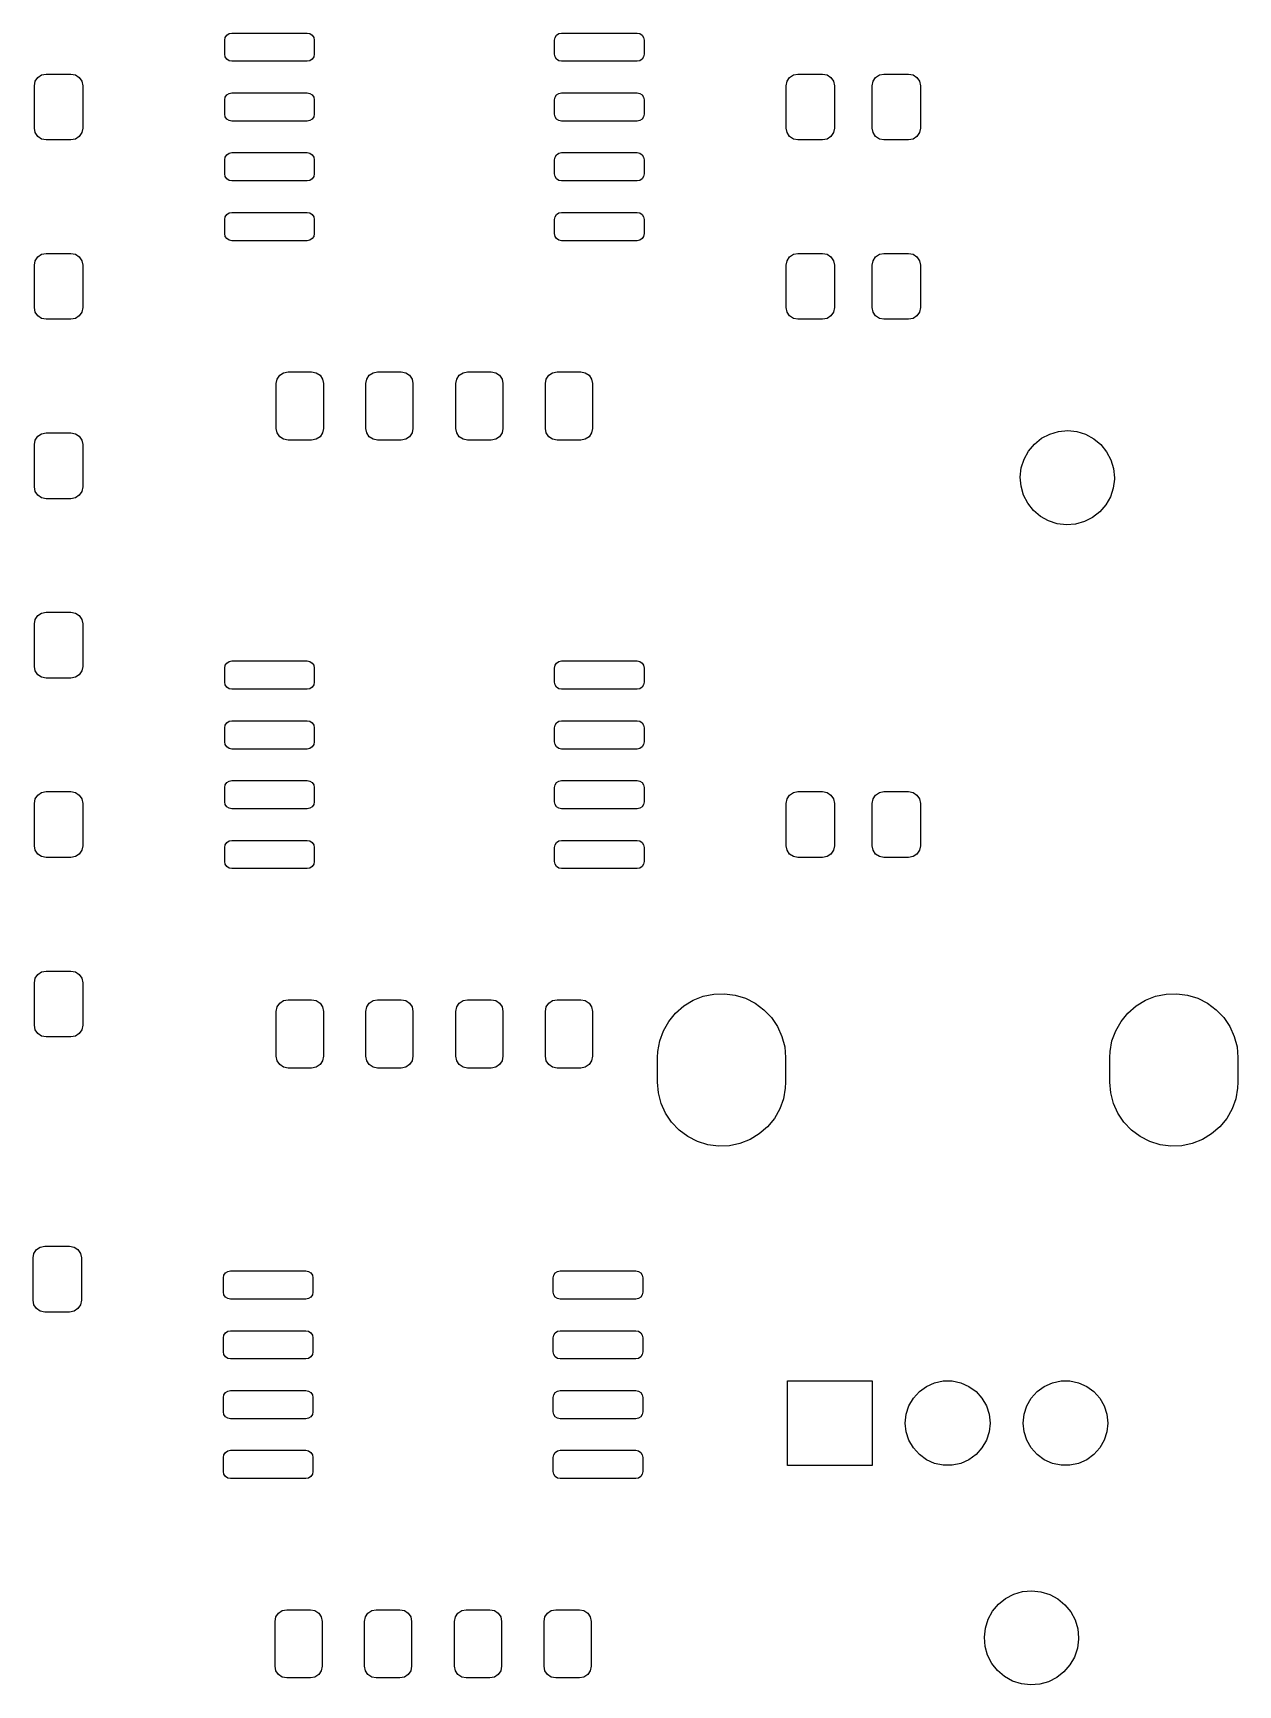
# Model space of a CAD drawing. Extents: x 57 to 241, y -129 to -56.
# Drawn here: x 215.54 to 241.11, y -127.49 to -92.41 of the extents above; entities that cross this region are included whole.
import ezdxf

# ---------------------------------------------------------------- set-up
doc = ezdxf.new("R2010")
doc.units = 0
doc.layers.add('BLACK', color=7, linetype='CONTINUOUS')

msp = doc.modelspace()

# ---------------------------------------------------------------- linework, layer by layer
at = {"layer": 'BLACK', "linetype": 'CONTINUOUS'}
for p, q in [((219.606, -92.56), (219.617, -92.5026)), ((219.606, -92.86), (219.606, -92.56)), ((219.617, -92.5026), (219.65, -92.4539)), ((219.65, -92.4539), (219.699, -92.4214)), ((219.699, -92.4214), (219.756, -92.41)), ((219.756, -92.41), (221.356, -92.41)), ((221.356, -92.41), (221.413, -92.4214)), ((221.413, -92.4214), (221.462, -92.4539)), ((221.462, -92.4539), (221.495, -92.5026)), ((221.495, -92.5026), (221.506, -92.56)), ((221.506, -92.56), (221.506, -92.86)), ((226.606, -92.56), (226.617, -92.5026)), ((226.606, -92.86), (226.606, -92.56)), ((226.617, -92.5026), (226.65, -92.4539)), ((226.65, -92.4539), (226.699, -92.4214)), ((226.699, -92.4214), (226.756, -92.41)), ((226.756, -92.41), (228.356, -92.41)), ((228.356, -92.41), (228.413, -92.4214)), ((228.413, -92.4214), (228.462, -92.4539)), ((228.462, -92.4539), (228.495, -92.5026)), ((228.495, -92.5026), (228.506, -92.56)), ((228.506, -92.56), (228.506, -92.86)), ((219.617, -92.9174), (219.606, -92.86)), ((219.65, -92.9661), (219.617, -92.9174)), ((219.699, -92.9986), (219.65, -92.9661)), ((221.462, -92.9661), (221.413, -92.9986)), ((221.495, -92.9174), (221.462, -92.9661)), ((221.506, -92.86), (221.495, -92.9174)), ((226.617, -92.9174), (226.606, -92.86)), ((226.65, -92.9661), (226.617, -92.9174)), ((226.699, -92.9986), (226.65, -92.9661)), ((228.462, -92.9661), (228.413, -92.9986)), ((228.495, -92.9174), (228.462, -92.9661)), ((228.506, -92.86), (228.495, -92.9174)), ((215.639, -93.3532), (215.72, -93.299)), ((215.72, -93.299), (215.816, -93.28)), ((215.816, -93.28), (216.341, -93.28)), ((216.341, -93.28), (216.437, -93.299)), ((216.437, -93.299), (216.518, -93.3532)), ((219.756, -93.01), (219.699, -92.9986)), ((221.356, -93.01), (219.756, -93.01)), ((221.413, -92.9986), (221.356, -93.01)), ((226.756, -93.01), (226.699, -92.9986)), ((228.356, -93.01), (226.756, -93.01)), ((228.413, -92.9986), (228.356, -93.01)), ((231.594, -93.3532), (231.675, -93.299)), ((231.675, -93.299), (231.771, -93.28)), ((231.771, -93.28), (232.296, -93.28)), ((232.296, -93.28), (232.392, -93.299)), ((232.392, -93.299), (232.473, -93.3532)), ((233.419, -93.3532), (233.5, -93.299)), ((233.5, -93.299), (233.596, -93.28)), ((233.596, -93.28), (234.121, -93.28)), ((234.121, -93.28), (234.217, -93.299)), ((234.217, -93.299), (234.298, -93.3532)), ((215.566, -93.53), (215.585, -93.4343)), ((215.566, -94.43), (215.566, -93.53)), ((215.585, -93.4343), (215.639, -93.3532)), ((216.518, -93.3532), (216.572, -93.4343)), ((216.572, -93.4343), (216.591, -93.53)), ((216.591, -93.53), (216.591, -94.43)), ((231.521, -93.53), (231.54, -93.4343)), ((231.521, -94.43), (231.521, -93.53)), ((231.54, -93.4343), (231.594, -93.3532)), ((232.473, -93.3532), (232.527, -93.4343)), ((232.527, -93.4343), (232.546, -93.53)), ((232.546, -93.53), (232.546, -94.43)), ((233.346, -93.53), (233.365, -93.4343)), ((233.346, -94.43), (233.346, -93.53)), ((233.365, -93.4343), (233.419, -93.3532)), ((234.298, -93.3532), (234.352, -93.4343)), ((234.352, -93.4343), (234.371, -93.53)), ((234.371, -93.53), (234.371, -94.43)), ((219.606, -93.83), (219.617, -93.7726)), ((219.606, -94.13), (219.606, -93.83)), ((219.617, -93.7726), (219.65, -93.7239)), ((219.65, -93.7239), (219.699, -93.6914)), ((219.699, -93.6914), (219.756, -93.68)), ((219.756, -93.68), (221.356, -93.68)), ((221.356, -93.68), (221.413, -93.6914)), ((221.413, -93.6914), (221.462, -93.7239)), ((221.462, -93.7239), (221.495, -93.7726)), ((221.495, -93.7726), (221.506, -93.83)), ((221.506, -93.83), (221.506, -94.13)), ((226.606, -93.83), (226.617, -93.7726)), ((226.606, -94.13), (226.606, -93.83)), ((226.617, -93.7726), (226.65, -93.7239)), ((226.65, -93.7239), (226.699, -93.6914)), ((226.699, -93.6914), (226.756, -93.68)), ((226.756, -93.68), (228.356, -93.68)), ((228.356, -93.68), (228.413, -93.6914)), ((228.413, -93.6914), (228.462, -93.7239)), ((228.462, -93.7239), (228.495, -93.7726)), ((228.495, -93.7726), (228.506, -93.83)), ((228.506, -93.83), (228.506, -94.13)), ((219.617, -94.1874), (219.606, -94.13)), ((219.65, -94.2361), (219.617, -94.1874)), ((219.699, -94.2686), (219.65, -94.2361)), ((219.756, -94.28), (219.699, -94.2686)), ((221.356, -94.28), (219.756, -94.28)), ((221.413, -94.2686), (221.356, -94.28)), ((221.462, -94.2361), (221.413, -94.2686)), ((221.495, -94.1874), (221.462, -94.2361)), ((221.506, -94.13), (221.495, -94.1874)), ((226.617, -94.1874), (226.606, -94.13)), ((226.65, -94.2361), (226.617, -94.1874)), ((226.699, -94.2686), (226.65, -94.2361)), ((226.756, -94.28), (226.699, -94.2686)), ((228.356, -94.28), (226.756, -94.28)), ((228.413, -94.2686), (228.356, -94.28)), ((228.462, -94.2361), (228.413, -94.2686)), ((228.495, -94.1874), (228.462, -94.2361)), ((228.506, -94.13), (228.495, -94.1874)), ((215.585, -94.5257), (215.566, -94.43)), ((215.639, -94.6068), (215.585, -94.5257)), ((215.72, -94.661), (215.639, -94.6068)), ((215.816, -94.68), (215.72, -94.661)), ((216.341, -94.68), (215.816, -94.68)), ((216.437, -94.661), (216.341, -94.68)), ((216.518, -94.6068), (216.437, -94.661)), ((216.572, -94.5257), (216.518, -94.6068)), ((216.591, -94.43), (216.572, -94.5257)), ((231.54, -94.5257), (231.521, -94.43)), ((231.594, -94.6068), (231.54, -94.5257)), ((231.675, -94.661), (231.594, -94.6068)), ((231.771, -94.68), (231.675, -94.661)), ((232.296, -94.68), (231.771, -94.68)), ((232.392, -94.661), (232.296, -94.68)), ((232.473, -94.6068), (232.392, -94.661)), ((232.527, -94.5257), (232.473, -94.6068)), ((232.546, -94.43), (232.527, -94.5257)), ((233.365, -94.5257), (233.346, -94.43)), ((233.419, -94.6068), (233.365, -94.5257)), ((233.5, -94.661), (233.419, -94.6068)), ((233.596, -94.68), (233.5, -94.661)), ((234.121, -94.68), (233.596, -94.68)), ((234.217, -94.661), (234.121, -94.68)), ((234.298, -94.6068), (234.217, -94.661)), ((234.352, -94.5257), (234.298, -94.6068)), ((234.371, -94.43), (234.352, -94.5257)), ((219.606, -95.1), (219.617, -95.0426)), ((219.617, -95.0426), (219.65, -94.9939)), ((219.65, -94.9939), (219.699, -94.9614)), ((219.699, -94.9614), (219.756, -94.95)), ((219.756, -94.95), (221.356, -94.95)), ((221.356, -94.95), (221.413, -94.9614)), ((221.413, -94.9614), (221.462, -94.9939)), ((221.462, -94.9939), (221.495, -95.0426)), ((221.495, -95.0426), (221.506, -95.1)), ((226.606, -95.1), (226.617, -95.0426)), ((226.617, -95.0426), (226.65, -94.9939)), ((226.65, -94.9939), (226.699, -94.9614)), ((226.699, -94.9614), (226.756, -94.95)), ((226.756, -94.95), (228.356, -94.95)), ((228.356, -94.95), (228.413, -94.9614)), ((228.413, -94.9614), (228.462, -94.9939)), ((228.462, -94.9939), (228.495, -95.0426)), ((228.495, -95.0426), (228.506, -95.1)), ((219.606, -95.4), (219.606, -95.1)), ((219.617, -95.4574), (219.606, -95.4)), ((221.506, -95.4), (221.495, -95.4574)), ((221.506, -95.1), (221.506, -95.4)), ((226.606, -95.4), (226.606, -95.1)), ((226.617, -95.4574), (226.606, -95.4)), ((228.506, -95.4), (228.495, -95.4574)), ((228.506, -95.1), (228.506, -95.4)), ((219.65, -95.5061), (219.617, -95.4574)), ((219.699, -95.5386), (219.65, -95.5061)), ((219.756, -95.55), (219.699, -95.5386)), ((221.356, -95.55), (219.756, -95.55)), ((221.413, -95.5386), (221.356, -95.55)), ((221.462, -95.5061), (221.413, -95.5386)), ((221.495, -95.4574), (221.462, -95.5061)), ((226.65, -95.5061), (226.617, -95.4574)), ((226.699, -95.5386), (226.65, -95.5061)), ((226.756, -95.55), (226.699, -95.5386)), ((228.356, -95.55), (226.756, -95.55)), ((228.413, -95.5386), (228.356, -95.55)), ((228.462, -95.5061), (228.413, -95.5386)), ((228.495, -95.4574), (228.462, -95.5061)), ((219.606, -96.37), (219.617, -96.3126)), ((219.606, -96.67), (219.606, -96.37)), ((219.617, -96.3126), (219.65, -96.2639)), ((219.65, -96.2639), (219.699, -96.2314)), ((219.699, -96.2314), (219.756, -96.22)), ((219.756, -96.22), (221.356, -96.22)), ((221.356, -96.22), (221.413, -96.2314)), ((221.413, -96.2314), (221.462, -96.2639)), ((221.462, -96.2639), (221.495, -96.3126)), ((221.495, -96.3126), (221.506, -96.37)), ((221.506, -96.37), (221.506, -96.67)), ((226.606, -96.37), (226.617, -96.3126)), ((226.606, -96.67), (226.606, -96.37)), ((226.617, -96.3126), (226.65, -96.2639)), ((226.65, -96.2639), (226.699, -96.2314)), ((226.699, -96.2314), (226.756, -96.22)), ((226.756, -96.22), (228.356, -96.22)), ((228.356, -96.22), (228.413, -96.2314)), ((228.413, -96.2314), (228.462, -96.2639)), ((228.462, -96.2639), (228.495, -96.3126)), ((228.495, -96.3126), (228.506, -96.37)), ((228.506, -96.37), (228.506, -96.67)), ((219.617, -96.7274), (219.606, -96.67)), ((219.65, -96.7761), (219.617, -96.7274)), ((219.699, -96.8086), (219.65, -96.7761)), ((219.756, -96.82), (219.699, -96.8086)), ((221.356, -96.82), (219.756, -96.82)), ((221.413, -96.8086), (221.356, -96.82)), ((221.462, -96.7761), (221.413, -96.8086)), ((221.495, -96.7274), (221.462, -96.7761)), ((221.506, -96.67), (221.495, -96.7274)), ((226.617, -96.7274), (226.606, -96.67)), ((226.65, -96.7761), (226.617, -96.7274)), ((226.699, -96.8086), (226.65, -96.7761)), ((226.756, -96.82), (226.699, -96.8086)), ((228.356, -96.82), (226.756, -96.82)), ((228.413, -96.8086), (228.356, -96.82)), ((228.462, -96.7761), (228.413, -96.8086)), ((228.495, -96.7274), (228.462, -96.7761)), ((228.506, -96.67), (228.495, -96.7274)), ((215.585, -97.2443), (215.639, -97.1632)), ((215.639, -97.1632), (215.72, -97.109)), ((215.72, -97.109), (215.816, -97.09)), ((215.816, -97.09), (216.341, -97.09)), ((216.341, -97.09), (216.437, -97.109)), ((216.437, -97.109), (216.518, -97.1632)), ((216.518, -97.1632), (216.572, -97.2443)), ((231.54, -97.2443), (231.594, -97.1632)), ((231.594, -97.1632), (231.675, -97.109)), ((231.675, -97.109), (231.771, -97.09)), ((231.771, -97.09), (232.296, -97.09)), ((232.296, -97.09), (232.392, -97.109)), ((232.392, -97.109), (232.473, -97.1632)), ((232.473, -97.1632), (232.527, -97.2443)), ((233.365, -97.2443), (233.419, -97.1632)), ((233.419, -97.1632), (233.5, -97.109)), ((233.5, -97.109), (233.596, -97.09)), ((233.596, -97.09), (234.121, -97.09)), ((234.121, -97.09), (234.217, -97.109)), ((234.217, -97.109), (234.298, -97.1632)), ((234.298, -97.1632), (234.352, -97.2443)), ((215.566, -97.34), (215.585, -97.2443)), ((215.566, -98.24), (215.566, -97.34)), ((216.572, -97.2443), (216.591, -97.34)), ((216.591, -97.34), (216.591, -98.24)), ((231.521, -97.34), (231.54, -97.2443)), ((231.521, -98.24), (231.521, -97.34)), ((232.527, -97.2443), (232.546, -97.34)), ((232.546, -97.34), (232.546, -98.24)), ((233.346, -97.34), (233.365, -97.2443)), ((233.346, -98.24), (233.346, -97.34)), ((234.352, -97.2443), (234.371, -97.34)), ((234.371, -97.34), (234.371, -98.24)), ((215.585, -98.3357), (215.566, -98.24)), ((215.639, -98.4168), (215.585, -98.3357)), ((215.72, -98.471), (215.639, -98.4168)), ((215.816, -98.49), (215.72, -98.471)), ((216.341, -98.49), (215.816, -98.49)), ((216.437, -98.471), (216.341, -98.49)), ((216.518, -98.4168), (216.437, -98.471)), ((216.572, -98.3357), (216.518, -98.4168)), ((216.591, -98.24), (216.572, -98.3357)), ((231.54, -98.3357), (231.521, -98.24)), ((231.594, -98.4168), (231.54, -98.3357)), ((231.675, -98.471), (231.594, -98.4168)), ((231.771, -98.49), (231.675, -98.471)), ((232.296, -98.49), (231.771, -98.49)), ((232.392, -98.471), (232.296, -98.49)), ((232.473, -98.4168), (232.392, -98.471)), ((232.527, -98.3357), (232.473, -98.4168)), ((232.546, -98.24), (232.527, -98.3357)), ((233.365, -98.3357), (233.346, -98.24)), ((233.419, -98.4168), (233.365, -98.3357)), ((233.5, -98.471), (233.419, -98.4168)), ((233.596, -98.49), (233.5, -98.471)), ((234.121, -98.49), (233.596, -98.49)), ((234.217, -98.471), (234.121, -98.49)), ((234.298, -98.4168), (234.217, -98.471)), ((234.352, -98.3357), (234.298, -98.4168)), ((234.371, -98.24), (234.352, -98.3357)), ((220.774, -99.6782), (220.855, -99.624)), ((220.855, -99.624), (220.951, -99.605)), ((220.951, -99.605), (221.451, -99.605)), ((221.451, -99.605), (221.547, -99.624)), ((221.547, -99.624), (221.628, -99.6782)), ((222.674, -99.6782), (222.755, -99.624)), ((222.755, -99.624), (222.851, -99.605)), ((222.851, -99.605), (223.351, -99.605)), ((223.351, -99.605), (223.447, -99.624)), ((223.447, -99.624), (223.528, -99.6782)), ((224.584, -99.6782), (224.665, -99.624)), ((224.665, -99.624), (224.761, -99.605)), ((224.761, -99.605), (225.261, -99.605)), ((225.261, -99.605), (225.357, -99.624)), ((225.357, -99.624), (225.438, -99.6782)), ((226.484, -99.6782), (226.565, -99.624)), ((226.565, -99.624), (226.661, -99.605)), ((226.661, -99.605), (227.161, -99.605)), ((227.161, -99.605), (227.257, -99.624)), ((227.257, -99.624), (227.338, -99.6782)), ((220.701, -99.855), (220.72, -99.7593)), ((220.701, -100.805), (220.701, -99.855)), ((220.72, -99.7593), (220.774, -99.6782)), ((221.628, -99.6782), (221.682, -99.7593)), ((221.682, -99.7593), (221.701, -99.855)), ((221.701, -99.855), (221.701, -100.805)), ((222.601, -99.855), (222.62, -99.7593)), ((222.601, -100.805), (222.601, -99.855)), ((222.62, -99.7593), (222.674, -99.6782)), ((223.528, -99.6782), (223.582, -99.7593)), ((223.582, -99.7593), (223.601, -99.855)), ((223.601, -99.855), (223.601, -100.805)), ((224.511, -99.855), (224.53, -99.7593)), ((224.511, -100.805), (224.511, -99.855)), ((224.53, -99.7593), (224.584, -99.6782)), ((225.438, -99.6782), (225.492, -99.7593)), ((225.492, -99.7593), (225.511, -99.855)), ((225.511, -99.855), (225.511, -100.805)), ((226.411, -99.855), (226.43, -99.7593)), ((226.411, -100.805), (226.411, -99.855)), ((226.43, -99.7593), (226.484, -99.6782)), ((227.338, -99.6782), (227.392, -99.7593)), ((227.392, -99.7593), (227.411, -99.855)), ((227.411, -99.855), (227.411, -100.805)), ((215.585, -101.054), (215.639, -100.973)), ((215.639, -100.973), (215.72, -100.919)), ((215.72, -100.919), (215.816, -100.9)), ((215.816, -100.9), (216.341, -100.9)), ((216.341, -100.9), (216.437, -100.919)), ((216.437, -100.919), (216.518, -100.973)), ((216.518, -100.973), (216.572, -101.054)), ((220.72, -100.901), (220.701, -100.805)), ((220.774, -100.982), (220.72, -100.901)), ((220.855, -101.036), (220.774, -100.982)), ((220.951, -101.055), (220.855, -101.036)), ((221.547, -101.036), (221.451, -101.055)), ((221.628, -100.982), (221.547, -101.036)), ((221.682, -100.901), (221.628, -100.982)), ((221.701, -100.805), (221.682, -100.901)), ((222.62, -100.901), (222.601, -100.805)), ((222.674, -100.982), (222.62, -100.901)), ((222.755, -101.036), (222.674, -100.982)), ((222.851, -101.055), (222.755, -101.036)), ((223.447, -101.036), (223.351, -101.055)), ((223.528, -100.982), (223.447, -101.036)), ((223.582, -100.901), (223.528, -100.982)), ((223.601, -100.805), (223.582, -100.901)), ((224.53, -100.901), (224.511, -100.805)), ((224.584, -100.982), (224.53, -100.901)), ((224.665, -101.036), (224.584, -100.982)), ((224.761, -101.055), (224.665, -101.036)), ((225.357, -101.036), (225.261, -101.055)), ((225.438, -100.982), (225.357, -101.036)), ((225.492, -100.901), (225.438, -100.982)), ((225.511, -100.805), (225.492, -100.901)), ((226.43, -100.901), (226.411, -100.805)), ((226.484, -100.982), (226.43, -100.901)), ((226.565, -101.036), (226.484, -100.982)), ((226.661, -101.055), (226.565, -101.036)), ((227.257, -101.036), (227.161, -101.055)), ((227.338, -100.982), (227.257, -101.036)), ((227.392, -100.901), (227.338, -100.982)), ((227.411, -100.805), (227.392, -100.901)), ((236.79, -101.14), (236.942, -101.017)), ((236.942, -101.017), (237.115, -100.927)), ((237.115, -100.927), (237.303, -100.872)), ((237.303, -100.872), (237.497, -100.854)), ((237.497, -100.854), (237.691, -100.874)), ((237.691, -100.874), (237.878, -100.932)), ((237.878, -100.932), (238.049, -101.025)), ((238.049, -101.025), (238.2, -101.149)), ((215.566, -101.15), (215.585, -101.054)), ((215.566, -102.05), (215.566, -101.15)), ((216.572, -101.054), (216.591, -101.15)), ((216.591, -101.15), (216.591, -102.05)), ((221.451, -101.055), (220.951, -101.055)), ((223.351, -101.055), (222.851, -101.055)), ((225.261, -101.055), (224.761, -101.055)), ((227.161, -101.055), (226.661, -101.055)), ((236.571, -101.46), (236.665, -101.289)), ((236.665, -101.289), (236.79, -101.14)), ((238.2, -101.149), (238.323, -101.301)), ((238.323, -101.301), (238.415, -101.473)), ((236.49, -101.84), (236.512, -101.646)), ((236.512, -101.646), (236.571, -101.46)), ((238.415, -101.473), (238.471, -101.66)), ((238.471, -101.66), (238.49, -101.854)), ((215.585, -102.146), (215.566, -102.05)), ((216.591, -102.05), (216.572, -102.146)), ((236.506, -102.035), (236.49, -101.84)), ((236.56, -102.222), (236.506, -102.035)), ((238.465, -102.076), (238.404, -102.261)), ((238.49, -101.882), (238.465, -102.076)), ((238.49, -101.854), (238.49, -101.882)), ((215.639, -102.227), (215.585, -102.146)), ((215.72, -102.281), (215.639, -102.227)), ((215.816, -102.3), (215.72, -102.281)), ((216.341, -102.3), (215.816, -102.3)), ((216.437, -102.281), (216.341, -102.3)), ((216.518, -102.227), (216.437, -102.281)), ((216.572, -102.146), (216.518, -102.227)), ((236.649, -102.396), (236.56, -102.222)), ((236.771, -102.549), (236.649, -102.396)), ((238.307, -102.43), (238.18, -102.578)), ((238.404, -102.261), (238.307, -102.43)), ((236.919, -102.675), (236.771, -102.549)), ((237.09, -102.77), (236.919, -102.675)), ((237.275, -102.831), (237.09, -102.77)), ((237.852, -102.786), (237.664, -102.839)), ((238.026, -102.698), (237.852, -102.786)), ((238.18, -102.578), (238.026, -102.698)), ((237.469, -102.854), (237.275, -102.831)), ((237.664, -102.839), (237.469, -102.854)), ((215.566, -104.96), (215.585, -104.864)), ((215.585, -104.864), (215.639, -104.783)), ((215.639, -104.783), (215.72, -104.729)), ((215.72, -104.729), (215.816, -104.71)), ((215.816, -104.71), (216.341, -104.71)), ((216.341, -104.71), (216.437, -104.729)), ((216.437, -104.729), (216.518, -104.783)), ((216.518, -104.783), (216.572, -104.864)), ((216.572, -104.864), (216.591, -104.96)), ((215.566, -105.86), (215.566, -104.96)), ((216.591, -104.96), (216.591, -105.86)), ((215.585, -105.956), (215.566, -105.86)), ((216.591, -105.86), (216.572, -105.956)), ((219.606, -105.895), (219.617, -105.838)), ((219.606, -106.195), (219.606, -105.895)), ((219.617, -105.838), (219.65, -105.789)), ((219.65, -105.789), (219.699, -105.756)), ((219.699, -105.756), (219.756, -105.745)), ((219.756, -105.745), (221.356, -105.745)), ((221.356, -105.745), (221.413, -105.756)), ((221.413, -105.756), (221.462, -105.789)), ((221.462, -105.789), (221.495, -105.838)), ((221.495, -105.838), (221.506, -105.895)), ((221.506, -105.895), (221.506, -106.195)), ((226.606, -105.895), (226.617, -105.838)), ((226.606, -106.195), (226.606, -105.895)), ((226.617, -105.838), (226.65, -105.789)), ((226.65, -105.789), (226.699, -105.756)), ((226.699, -105.756), (226.756, -105.745)), ((226.756, -105.745), (228.356, -105.745)), ((228.356, -105.745), (228.413, -105.756)), ((228.413, -105.756), (228.462, -105.789)), ((228.462, -105.789), (228.495, -105.838)), ((228.495, -105.838), (228.506, -105.895)), ((228.506, -105.895), (228.506, -106.195)), ((215.639, -106.037), (215.585, -105.956)), ((215.72, -106.091), (215.639, -106.037)), ((215.816, -106.11), (215.72, -106.091)), ((216.341, -106.11), (215.816, -106.11)), ((216.437, -106.091), (216.341, -106.11)), ((216.518, -106.037), (216.437, -106.091)), ((216.572, -105.956), (216.518, -106.037)), ((219.617, -106.252), (219.606, -106.195)), ((219.65, -106.301), (219.617, -106.252)), ((221.495, -106.252), (221.462, -106.301)), ((221.506, -106.195), (221.495, -106.252)), ((226.617, -106.252), (226.606, -106.195)), ((226.65, -106.301), (226.617, -106.252)), ((228.495, -106.252), (228.462, -106.301)), ((228.506, -106.195), (228.495, -106.252)), ((219.699, -106.334), (219.65, -106.301)), ((219.756, -106.345), (219.699, -106.334)), ((221.356, -106.345), (219.756, -106.345)), ((221.413, -106.334), (221.356, -106.345)), ((221.462, -106.301), (221.413, -106.334)), ((226.699, -106.334), (226.65, -106.301)), ((226.756, -106.345), (226.699, -106.334)), ((228.356, -106.345), (226.756, -106.345)), ((228.413, -106.334), (228.356, -106.345)), ((228.462, -106.301), (228.413, -106.334)), ((219.606, -107.165), (219.617, -107.108)), ((219.606, -107.465), (219.606, -107.165)), ((219.617, -107.108), (219.65, -107.059)), ((219.65, -107.059), (219.699, -107.026)), ((219.699, -107.026), (219.756, -107.015)), ((219.756, -107.015), (221.356, -107.015)), ((221.356, -107.015), (221.413, -107.026)), ((221.413, -107.026), (221.462, -107.059)), ((221.462, -107.059), (221.495, -107.108)), ((221.495, -107.108), (221.506, -107.165)), ((221.506, -107.165), (221.506, -107.465)), ((226.606, -107.165), (226.617, -107.108)), ((226.606, -107.465), (226.606, -107.165)), ((226.617, -107.108), (226.65, -107.059)), ((226.65, -107.059), (226.699, -107.026)), ((226.699, -107.026), (226.756, -107.015)), ((226.756, -107.015), (228.356, -107.015)), ((228.356, -107.015), (228.413, -107.026)), ((228.413, -107.026), (228.462, -107.059)), ((228.462, -107.059), (228.495, -107.108)), ((228.495, -107.108), (228.506, -107.165)), ((228.506, -107.165), (228.506, -107.465)), ((219.617, -107.522), (219.606, -107.465)), ((219.65, -107.571), (219.617, -107.522)), ((219.699, -107.604), (219.65, -107.571)), ((219.756, -107.615), (219.699, -107.604)), ((221.356, -107.615), (219.756, -107.615)), ((221.413, -107.604), (221.356, -107.615)), ((221.462, -107.571), (221.413, -107.604)), ((221.495, -107.522), (221.462, -107.571)), ((221.506, -107.465), (221.495, -107.522)), ((226.617, -107.522), (226.606, -107.465)), ((226.65, -107.571), (226.617, -107.522)), ((226.699, -107.604), (226.65, -107.571)), ((226.756, -107.615), (226.699, -107.604)), ((228.356, -107.615), (226.756, -107.615)), ((228.413, -107.604), (228.356, -107.615)), ((228.462, -107.571), (228.413, -107.604)), ((228.495, -107.522), (228.462, -107.571)), ((228.506, -107.465), (228.495, -107.522)), ((219.606, -108.435), (219.617, -108.378)), ((219.617, -108.378), (219.65, -108.329)), ((219.65, -108.329), (219.699, -108.296)), ((219.699, -108.296), (219.756, -108.285)), ((219.756, -108.285), (221.356, -108.285)), ((221.356, -108.285), (221.413, -108.296)), ((221.413, -108.296), (221.462, -108.329)), ((221.462, -108.329), (221.495, -108.378)), ((221.495, -108.378), (221.506, -108.435)), ((226.606, -108.435), (226.617, -108.378)), ((226.617, -108.378), (226.65, -108.329)), ((226.65, -108.329), (226.699, -108.296)), ((226.699, -108.296), (226.756, -108.285)), ((226.756, -108.285), (228.356, -108.285)), ((228.356, -108.285), (228.413, -108.296)), ((228.413, -108.296), (228.462, -108.329)), ((228.462, -108.329), (228.495, -108.378)), ((228.495, -108.378), (228.506, -108.435)), ((215.566, -108.77), (215.585, -108.674)), ((215.585, -108.674), (215.639, -108.593)), ((215.639, -108.593), (215.72, -108.539)), ((215.72, -108.539), (215.816, -108.52)), ((215.816, -108.52), (216.341, -108.52)), ((216.341, -108.52), (216.437, -108.539)), ((216.437, -108.539), (216.518, -108.593)), ((216.518, -108.593), (216.572, -108.674)), ((216.572, -108.674), (216.591, -108.77)), ((219.606, -108.735), (219.606, -108.435)), ((219.617, -108.792), (219.606, -108.735)), ((221.506, -108.735), (221.495, -108.792)), ((221.506, -108.435), (221.506, -108.735)), ((226.606, -108.735), (226.606, -108.435)), ((226.617, -108.792), (226.606, -108.735)), ((228.506, -108.735), (228.495, -108.792)), ((228.506, -108.435), (228.506, -108.735)), ((231.521, -108.77), (231.54, -108.674)), ((231.54, -108.674), (231.594, -108.593)), ((231.594, -108.593), (231.675, -108.539)), ((231.675, -108.539), (231.771, -108.52)), ((231.771, -108.52), (232.296, -108.52)), ((232.296, -108.52), (232.392, -108.539)), ((232.392, -108.539), (232.473, -108.593)), ((232.473, -108.593), (232.527, -108.674)), ((232.527, -108.674), (232.546, -108.77)), ((233.346, -108.77), (233.365, -108.674)), ((233.365, -108.674), (233.419, -108.593)), ((233.419, -108.593), (233.5, -108.539)), ((233.5, -108.539), (233.596, -108.52)), ((233.596, -108.52), (234.121, -108.52)), ((234.121, -108.52), (234.217, -108.539)), ((234.217, -108.539), (234.298, -108.593)), ((234.298, -108.593), (234.352, -108.674)), ((234.352, -108.674), (234.371, -108.77)), ((215.566, -109.67), (215.566, -108.77)), ((216.591, -108.77), (216.591, -109.67)), ((219.65, -108.841), (219.617, -108.792)), ((219.699, -108.874), (219.65, -108.841)), ((219.756, -108.885), (219.699, -108.874)), ((221.356, -108.885), (219.756, -108.885)), ((221.413, -108.874), (221.356, -108.885)), ((221.462, -108.841), (221.413, -108.874)), ((221.495, -108.792), (221.462, -108.841)), ((226.65, -108.841), (226.617, -108.792)), ((226.699, -108.874), (226.65, -108.841)), ((226.756, -108.885), (226.699, -108.874)), ((228.356, -108.885), (226.756, -108.885)), ((228.413, -108.874), (228.356, -108.885)), ((228.462, -108.841), (228.413, -108.874)), ((228.495, -108.792), (228.462, -108.841)), ((231.521, -109.67), (231.521, -108.77)), ((232.546, -108.77), (232.546, -109.67)), ((233.346, -109.67), (233.346, -108.77)), ((234.371, -108.77), (234.371, -109.67)), ((215.585, -109.766), (215.566, -109.67)), ((215.639, -109.847), (215.585, -109.766)), ((216.572, -109.766), (216.518, -109.847)), ((216.591, -109.67), (216.572, -109.766)), ((219.606, -109.705), (219.617, -109.648)), ((219.606, -110.005), (219.606, -109.705)), ((219.617, -109.648), (219.65, -109.599)), ((219.65, -109.599), (219.699, -109.566)), ((219.699, -109.566), (219.756, -109.555)), ((219.756, -109.555), (221.356, -109.555)), ((221.356, -109.555), (221.413, -109.566)), ((221.413, -109.566), (221.462, -109.599)), ((221.462, -109.599), (221.495, -109.648)), ((221.495, -109.648), (221.506, -109.705)), ((221.506, -109.705), (221.506, -110.005)), ((226.606, -109.705), (226.617, -109.648)), ((226.606, -110.005), (226.606, -109.705)), ((226.617, -109.648), (226.65, -109.599)), ((226.65, -109.599), (226.699, -109.566)), ((226.699, -109.566), (226.756, -109.555)), ((226.756, -109.555), (228.356, -109.555)), ((228.356, -109.555), (228.413, -109.566)), ((228.413, -109.566), (228.462, -109.599)), ((228.462, -109.599), (228.495, -109.648)), ((228.495, -109.648), (228.506, -109.705)), ((228.506, -109.705), (228.506, -110.005)), ((231.54, -109.766), (231.521, -109.67)), ((231.594, -109.847), (231.54, -109.766)), ((232.527, -109.766), (232.473, -109.847)), ((232.546, -109.67), (232.527, -109.766)), ((233.365, -109.766), (233.346, -109.67)), ((233.419, -109.847), (233.365, -109.766)), ((234.352, -109.766), (234.298, -109.847)), ((234.371, -109.67), (234.352, -109.766)), ((215.72, -109.901), (215.639, -109.847)), ((215.816, -109.92), (215.72, -109.901)), ((216.341, -109.92), (215.816, -109.92)), ((216.437, -109.901), (216.341, -109.92)), ((216.518, -109.847), (216.437, -109.901)), ((219.617, -110.062), (219.606, -110.005)), ((219.65, -110.111), (219.617, -110.062)), ((219.699, -110.144), (219.65, -110.111)), ((219.756, -110.155), (219.699, -110.144)), ((221.356, -110.155), (219.756, -110.155)), ((221.413, -110.144), (221.356, -110.155)), ((221.462, -110.111), (221.413, -110.144)), ((221.495, -110.062), (221.462, -110.111)), ((221.506, -110.005), (221.495, -110.062)), ((226.617, -110.062), (226.606, -110.005)), ((226.65, -110.111), (226.617, -110.062)), ((226.699, -110.144), (226.65, -110.111)), ((226.756, -110.155), (226.699, -110.144)), ((228.356, -110.155), (226.756, -110.155)), ((228.413, -110.144), (228.356, -110.155)), ((228.462, -110.111), (228.413, -110.144)), ((228.495, -110.062), (228.462, -110.111)), ((228.506, -110.005), (228.495, -110.062)), ((231.675, -109.901), (231.594, -109.847)), ((231.771, -109.92), (231.675, -109.901)), ((232.296, -109.92), (231.771, -109.92)), ((232.392, -109.901), (232.296, -109.92)), ((232.473, -109.847), (232.392, -109.901)), ((233.5, -109.901), (233.419, -109.847)), ((233.596, -109.92), (233.5, -109.901)), ((234.121, -109.92), (233.596, -109.92)), ((234.217, -109.901), (234.121, -109.92)), ((234.298, -109.847), (234.217, -109.901)), ((215.566, -112.58), (215.585, -112.484)), ((215.566, -113.48), (215.566, -112.58)), ((215.585, -112.484), (215.639, -112.403)), ((215.639, -112.403), (215.72, -112.349)), ((215.72, -112.349), (215.816, -112.33)), ((215.816, -112.33), (216.341, -112.33)), ((216.341, -112.33), (216.437, -112.349)), ((216.437, -112.349), (216.518, -112.403)), ((216.518, -112.403), (216.572, -112.484)), ((216.572, -112.484), (216.591, -112.58)), ((216.591, -112.58), (216.591, -113.48)), ((220.774, -113.013), (220.855, -112.959)), ((220.855, -112.959), (220.951, -112.94)), ((220.951, -112.94), (221.451, -112.94)), ((221.451, -112.94), (221.547, -112.959)), ((221.547, -112.959), (221.628, -113.013)), ((222.674, -113.013), (222.755, -112.959)), ((222.755, -112.959), (222.851, -112.94)), ((222.851, -112.94), (223.351, -112.94)), ((223.351, -112.94), (223.447, -112.959)), ((223.447, -112.959), (223.528, -113.013)), ((224.584, -113.013), (224.665, -112.959)), ((224.665, -112.959), (224.761, -112.94)), ((224.761, -112.94), (225.261, -112.94)), ((225.261, -112.94), (225.357, -112.959)), ((225.357, -112.959), (225.438, -113.013)), ((226.484, -113.013), (226.565, -112.959)), ((226.565, -112.959), (226.661, -112.94)), ((226.661, -112.94), (227.161, -112.94)), ((227.161, -112.94), (227.257, -112.959)), ((227.257, -112.959), (227.338, -113.013)), ((229.349, -113.071), (229.545, -112.952)), ((229.545, -112.952), (229.759, -112.867)), ((229.759, -112.867), (229.984, -112.82)), ((229.984, -112.82), (230.214, -112.812)), ((230.214, -112.812), (230.442, -112.842)), ((230.442, -112.842), (230.662, -112.91)), ((230.662, -112.91), (230.867, -113.014)), ((238.949, -113.071), (239.145, -112.952)), ((239.145, -112.952), (239.359, -112.867)), ((239.359, -112.867), (239.584, -112.82)), ((239.584, -112.82), (239.814, -112.812)), ((239.814, -112.812), (240.042, -112.842)), ((240.042, -112.842), (240.262, -112.91)), ((240.262, -112.91), (240.467, -113.014)), ((220.701, -113.19), (220.72, -113.094)), ((220.701, -114.14), (220.701, -113.19)), ((220.72, -113.094), (220.774, -113.013)), ((221.628, -113.013), (221.682, -113.094)), ((221.682, -113.094), (221.701, -113.19)), ((221.701, -113.19), (221.701, -114.14)), ((222.601, -113.19), (222.62, -113.094)), ((222.601, -114.14), (222.601, -113.19)), ((222.62, -113.094), (222.674, -113.013)), ((223.528, -113.013), (223.582, -113.094)), ((223.582, -113.094), (223.601, -113.19)), ((223.601, -113.19), (223.601, -114.14)), ((224.511, -113.19), (224.53, -113.094)), ((224.511, -114.14), (224.511, -113.19)), ((224.53, -113.094), (224.584, -113.013)), ((225.438, -113.013), (225.492, -113.094)), ((225.492, -113.094), (225.511, -113.19)), ((225.511, -113.19), (225.511, -114.14)), ((226.411, -113.19), (226.43, -113.094)), ((226.411, -114.14), (226.411, -113.19)), ((226.43, -113.094), (226.484, -113.013)), ((227.338, -113.013), (227.392, -113.094)), ((227.392, -113.094), (227.411, -113.19)), ((227.411, -113.19), (227.411, -114.14)), ((229.029, -113.4), (229.175, -113.222)), ((229.175, -113.222), (229.349, -113.071)), ((230.867, -113.014), (231.051, -113.151)), ((231.051, -113.151), (231.21, -113.318)), ((238.629, -113.4), (238.775, -113.222)), ((238.775, -113.222), (238.949, -113.071)), ((240.467, -113.014), (240.651, -113.151)), ((240.651, -113.151), (240.81, -113.318)), ((215.585, -113.576), (215.566, -113.48)), ((215.639, -113.657), (215.585, -113.576)), ((215.72, -113.711), (215.639, -113.657)), ((216.518, -113.657), (216.437, -113.711)), ((216.572, -113.576), (216.518, -113.657)), ((216.591, -113.48), (216.572, -113.576)), ((228.837, -113.816), (228.915, -113.6)), ((228.915, -113.6), (229.029, -113.4)), ((231.21, -113.318), (231.338, -113.509)), ((231.338, -113.509), (231.433, -113.718)), ((238.437, -113.816), (238.515, -113.6)), ((238.515, -113.6), (238.629, -113.4)), ((240.81, -113.318), (240.938, -113.509)), ((240.938, -113.509), (241.033, -113.718)), ((215.816, -113.73), (215.72, -113.711)), ((216.341, -113.73), (215.816, -113.73)), ((216.437, -113.711), (216.341, -113.73)), ((228.796, -114.042), (228.837, -113.816)), ((231.433, -113.718), (231.491, -113.941)), ((231.491, -113.941), (231.51, -114.17)), ((238.396, -114.042), (238.437, -113.816)), ((241.033, -113.718), (241.091, -113.941)), ((241.091, -113.941), (241.11, -114.17)), ((220.72, -114.236), (220.701, -114.14)), ((220.774, -114.317), (220.72, -114.236)), ((220.855, -114.371), (220.774, -114.317)), ((221.628, -114.317), (221.547, -114.371)), ((221.682, -114.236), (221.628, -114.317)), ((221.701, -114.14), (221.682, -114.236)), ((222.62, -114.236), (222.601, -114.14)), ((222.674, -114.317), (222.62, -114.236)), ((222.755, -114.371), (222.674, -114.317)), ((223.528, -114.317), (223.447, -114.371)), ((223.582, -114.236), (223.528, -114.317)), ((223.601, -114.14), (223.582, -114.236)), ((224.53, -114.236), (224.511, -114.14)), ((224.584, -114.317), (224.53, -114.236)), ((224.665, -114.371), (224.584, -114.317)), ((225.438, -114.317), (225.357, -114.371)), ((225.492, -114.236), (225.438, -114.317)), ((225.511, -114.14), (225.492, -114.236)), ((226.43, -114.236), (226.411, -114.14)), ((226.484, -114.317), (226.43, -114.236)), ((226.565, -114.371), (226.484, -114.317)), ((227.338, -114.317), (227.257, -114.371)), ((227.392, -114.236), (227.338, -114.317)), ((227.411, -114.14), (227.392, -114.236)), ((228.79, -114.17), (228.796, -114.042)), ((228.79, -114.69), (228.79, -114.17)), ((231.51, -114.17), (231.51, -114.69)), ((238.39, -114.17), (238.396, -114.042)), ((238.39, -114.69), (238.39, -114.17)), ((241.11, -114.17), (241.11, -114.69)), ((220.951, -114.39), (220.855, -114.371)), ((221.451, -114.39), (220.951, -114.39)), ((221.547, -114.371), (221.451, -114.39)), ((222.851, -114.39), (222.755, -114.371)), ((223.351, -114.39), (222.851, -114.39)), ((223.447, -114.371), (223.351, -114.39)), ((224.761, -114.39), (224.665, -114.371)), ((225.261, -114.39), (224.761, -114.39)), ((225.357, -114.371), (225.261, -114.39)), ((226.661, -114.39), (226.565, -114.371)), ((227.161, -114.39), (226.661, -114.39)), ((227.257, -114.371), (227.161, -114.39)), ((228.809, -114.919), (228.79, -114.69)), ((231.51, -114.69), (231.504, -114.818)), ((238.409, -114.919), (238.39, -114.69)), ((241.11, -114.69), (241.104, -114.818)), ((228.867, -115.142), (228.809, -114.919)), ((231.463, -115.044), (231.385, -115.26)), ((231.504, -114.818), (231.463, -115.044)), ((238.467, -115.142), (238.409, -114.919)), ((241.063, -115.044), (240.985, -115.26)), ((241.104, -114.818), (241.063, -115.044)), ((228.962, -115.351), (228.867, -115.142)), ((229.09, -115.542), (228.962, -115.351)), ((231.385, -115.26), (231.271, -115.46)), ((238.562, -115.351), (238.467, -115.142)), ((238.69, -115.542), (238.562, -115.351)), ((240.985, -115.26), (240.871, -115.46)), ((229.249, -115.709), (229.09, -115.542)), ((229.433, -115.846), (229.249, -115.709)), ((231.125, -115.638), (230.951, -115.789)), ((231.271, -115.46), (231.125, -115.638)), ((238.849, -115.709), (238.69, -115.542)), ((239.033, -115.846), (238.849, -115.709)), ((240.725, -115.638), (240.551, -115.789)), ((240.871, -115.46), (240.725, -115.638)), ((229.638, -115.95), (229.433, -115.846)), ((229.858, -116.018), (229.638, -115.95)), ((230.086, -116.048), (229.858, -116.018)), ((230.316, -116.04), (230.086, -116.048)), ((230.541, -115.993), (230.316, -116.04)), ((230.755, -115.908), (230.541, -115.993)), ((230.951, -115.789), (230.755, -115.908)), ((239.238, -115.95), (239.033, -115.846)), ((239.458, -116.018), (239.238, -115.95)), ((239.686, -116.048), (239.458, -116.018)), ((239.916, -116.04), (239.686, -116.048)), ((240.141, -115.993), (239.916, -116.04)), ((240.355, -115.908), (240.141, -115.993)), ((240.551, -115.789), (240.355, -115.908)), ((215.611, -118.245), (215.692, -118.191)), ((215.692, -118.191), (215.788, -118.172)), ((215.788, -118.172), (216.313, -118.172)), ((216.313, -118.172), (216.409, -118.191)), ((216.409, -118.191), (216.49, -118.245)), ((215.538, -118.422), (215.557, -118.326)), ((215.538, -119.322), (215.538, -118.422)), ((215.557, -118.326), (215.611, -118.245)), ((216.49, -118.245), (216.544, -118.326)), ((216.544, -118.326), (216.563, -118.422)), ((216.563, -118.422), (216.563, -119.322)), ((219.578, -118.849), (219.589, -118.792)), ((219.578, -119.149), (219.578, -118.849)), ((219.589, -118.792), (219.622, -118.743)), ((219.622, -118.743), (219.671, -118.71)), ((219.671, -118.71), (219.728, -118.699)), ((219.728, -118.699), (221.328, -118.699)), ((221.328, -118.699), (221.385, -118.71)), ((221.385, -118.71), (221.434, -118.743)), ((221.434, -118.743), (221.467, -118.792)), ((221.467, -118.792), (221.478, -118.849)), ((221.478, -118.849), (221.478, -119.149)), ((226.578, -118.849), (226.589, -118.792)), ((226.578, -119.149), (226.578, -118.849)), ((226.589, -118.792), (226.622, -118.743)), ((226.622, -118.743), (226.671, -118.71)), ((226.671, -118.71), (226.728, -118.699)), ((226.728, -118.699), (228.328, -118.699)), ((228.328, -118.699), (228.385, -118.71)), ((228.385, -118.71), (228.434, -118.743)), ((228.434, -118.743), (228.467, -118.792)), ((228.467, -118.792), (228.478, -118.849)), ((228.478, -118.849), (228.478, -119.149)), ((219.589, -119.206), (219.578, -119.149)), ((219.622, -119.255), (219.589, -119.206)), ((219.671, -119.288), (219.622, -119.255)), ((221.434, -119.255), (221.385, -119.288)), ((221.467, -119.206), (221.434, -119.255)), ((221.478, -119.149), (221.467, -119.206)), ((226.589, -119.206), (226.578, -119.149)), ((226.622, -119.255), (226.589, -119.206)), ((226.671, -119.288), (226.622, -119.255)), ((228.434, -119.255), (228.385, -119.288)), ((228.467, -119.206), (228.434, -119.255)), ((228.478, -119.149), (228.467, -119.206)), ((215.557, -119.418), (215.538, -119.322)), ((215.611, -119.499), (215.557, -119.418)), ((215.692, -119.553), (215.611, -119.499)), ((215.788, -119.572), (215.692, -119.553)), ((216.313, -119.572), (215.788, -119.572)), ((216.409, -119.553), (216.313, -119.572)), ((216.49, -119.499), (216.409, -119.553)), ((216.544, -119.418), (216.49, -119.499)), ((216.563, -119.322), (216.544, -119.418)), ((219.728, -119.299), (219.671, -119.288)), ((221.328, -119.299), (219.728, -119.299)), ((221.385, -119.288), (221.328, -119.299)), ((226.728, -119.299), (226.671, -119.288)), ((228.328, -119.299), (226.728, -119.299)), ((228.385, -119.288), (228.328, -119.299)), ((219.622, -120.013), (219.671, -119.98)), ((219.671, -119.98), (219.728, -119.969)), ((219.728, -119.969), (221.328, -119.969)), ((221.328, -119.969), (221.385, -119.98)), ((221.385, -119.98), (221.434, -120.013)), ((226.622, -120.013), (226.671, -119.98)), ((226.671, -119.98), (226.728, -119.969)), ((226.728, -119.969), (228.328, -119.969)), ((228.328, -119.969), (228.385, -119.98)), ((228.385, -119.98), (228.434, -120.013)), ((219.578, -120.119), (219.589, -120.062)), ((219.578, -120.419), (219.578, -120.119)), ((219.589, -120.062), (219.622, -120.013)), ((221.434, -120.013), (221.467, -120.062)), ((221.467, -120.062), (221.478, -120.119)), ((221.478, -120.119), (221.478, -120.419)), ((226.578, -120.119), (226.589, -120.062)), ((226.578, -120.419), (226.578, -120.119)), ((226.589, -120.062), (226.622, -120.013)), ((228.434, -120.013), (228.467, -120.062)), ((228.467, -120.062), (228.478, -120.119)), ((228.478, -120.119), (228.478, -120.419)), ((219.589, -120.476), (219.578, -120.419)), ((219.622, -120.525), (219.589, -120.476)), ((219.671, -120.558), (219.622, -120.525)), ((219.728, -120.569), (219.671, -120.558)), ((221.328, -120.569), (219.728, -120.569)), ((221.385, -120.558), (221.328, -120.569)), ((221.434, -120.525), (221.385, -120.558)), ((221.467, -120.476), (221.434, -120.525)), ((221.478, -120.419), (221.467, -120.476)), ((226.589, -120.476), (226.578, -120.419)), ((226.622, -120.525), (226.589, -120.476)), ((226.671, -120.558), (226.622, -120.525)), ((226.728, -120.569), (226.671, -120.558)), ((228.328, -120.569), (226.728, -120.569)), ((228.385, -120.558), (228.328, -120.569)), ((228.434, -120.525), (228.385, -120.558)), ((228.467, -120.476), (228.434, -120.525)), ((228.478, -120.419), (228.467, -120.476)), ((231.55, -122.83), (231.55, -121.03)), ((231.55, -121.03), (233.35, -121.03)), ((233.35, -121.03), (233.35, -122.83)), ((219.578, -121.389), (219.589, -121.332)), ((219.589, -121.332), (219.622, -121.283)), ((219.622, -121.283), (219.671, -121.25)), ((219.671, -121.25), (219.728, -121.239)), ((219.728, -121.239), (221.328, -121.239)), ((221.328, -121.239), (221.385, -121.25)), ((221.385, -121.25), (221.434, -121.283)), ((221.434, -121.283), (221.467, -121.332)), ((221.467, -121.332), (221.478, -121.389)), ((226.578, -121.389), (226.589, -121.332)), ((226.589, -121.332), (226.622, -121.283)), ((226.622, -121.283), (226.671, -121.25)), ((226.671, -121.25), (226.728, -121.239)), ((226.728, -121.239), (228.328, -121.239)), ((228.328, -121.239), (228.385, -121.25)), ((228.385, -121.25), (228.434, -121.283)), ((228.434, -121.283), (228.467, -121.332)), ((228.467, -121.332), (228.478, -121.389)), ((234.222, -121.401), (234.348, -121.261)), ((234.348, -121.261), (234.5, -121.151)), ((234.5, -121.151), (234.672, -121.074)), ((234.672, -121.074), (234.856, -121.035)), ((234.856, -121.035), (235.044, -121.035)), ((235.044, -121.035), (235.228, -121.074)), ((235.228, -121.074), (235.4, -121.151)), ((235.4, -121.151), (235.552, -121.261)), ((235.552, -121.261), (235.678, -121.401)), ((236.722, -121.401), (236.848, -121.261)), ((236.848, -121.261), (237, -121.151)), ((237, -121.151), (237.172, -121.074)), ((237.172, -121.074), (237.356, -121.035)), ((237.356, -121.035), (237.544, -121.035)), ((237.544, -121.035), (237.728, -121.074)), ((237.728, -121.074), (237.9, -121.151)), ((237.9, -121.151), (238.052, -121.261)), ((238.052, -121.261), (238.178, -121.401)), ((219.578, -121.689), (219.578, -121.389)), ((219.589, -121.746), (219.578, -121.689)), ((221.478, -121.689), (221.467, -121.746)), ((221.478, -121.389), (221.478, -121.689)), ((226.578, -121.689), (226.578, -121.389)), ((226.589, -121.746), (226.578, -121.689)), ((228.478, -121.689), (228.467, -121.746)), ((228.478, -121.389), (228.478, -121.689)), ((234.07, -121.743), (234.128, -121.564)), ((234.128, -121.564), (234.222, -121.401)), ((235.678, -121.401), (235.772, -121.564)), ((235.772, -121.564), (235.83, -121.743)), ((236.57, -121.743), (236.628, -121.564)), ((236.628, -121.564), (236.722, -121.401)), ((238.178, -121.401), (238.272, -121.564)), ((238.272, -121.564), (238.33, -121.743)), ((219.622, -121.795), (219.589, -121.746)), ((219.671, -121.828), (219.622, -121.795)), ((219.728, -121.839), (219.671, -121.828)), ((221.328, -121.839), (219.728, -121.839)), ((221.385, -121.828), (221.328, -121.839)), ((221.434, -121.795), (221.385, -121.828)), ((221.467, -121.746), (221.434, -121.795)), ((226.622, -121.795), (226.589, -121.746)), ((226.671, -121.828), (226.622, -121.795)), ((226.728, -121.839), (226.671, -121.828)), ((228.328, -121.839), (226.728, -121.839)), ((228.385, -121.828), (228.328, -121.839)), ((228.434, -121.795), (228.385, -121.828)), ((228.467, -121.746), (228.434, -121.795)), ((234.05, -121.93), (234.07, -121.743)), ((234.07, -122.117), (234.05, -121.93)), ((235.83, -121.743), (235.85, -121.93)), ((235.85, -121.93), (235.83, -122.117)), ((236.55, -121.93), (236.57, -121.743)), ((236.57, -122.117), (236.55, -121.93)), ((238.33, -121.743), (238.35, -121.93)), ((238.35, -121.93), (238.33, -122.117)), ((234.128, -122.296), (234.07, -122.117)), ((234.222, -122.459), (234.128, -122.296)), ((235.772, -122.296), (235.678, -122.459)), ((235.83, -122.117), (235.772, -122.296)), ((236.628, -122.296), (236.57, -122.117)), ((236.722, -122.459), (236.628, -122.296)), ((238.272, -122.296), (238.178, -122.459)), ((238.33, -122.117), (238.272, -122.296)), ((219.578, -122.659), (219.589, -122.602)), ((219.578, -122.959), (219.578, -122.659)), ((219.589, -122.602), (219.622, -122.553)), ((219.622, -122.553), (219.671, -122.52)), ((219.671, -122.52), (219.728, -122.509)), ((219.728, -122.509), (221.328, -122.509)), ((221.328, -122.509), (221.385, -122.52)), ((221.385, -122.52), (221.434, -122.553)), ((221.434, -122.553), (221.467, -122.602)), ((221.467, -122.602), (221.478, -122.659)), ((221.478, -122.659), (221.478, -122.959)), ((226.578, -122.659), (226.589, -122.602)), ((226.578, -122.959), (226.578, -122.659)), ((226.589, -122.602), (226.622, -122.553)), ((226.622, -122.553), (226.671, -122.52)), ((226.671, -122.52), (226.728, -122.509)), ((226.728, -122.509), (228.328, -122.509)), ((228.328, -122.509), (228.385, -122.52)), ((228.385, -122.52), (228.434, -122.553)), ((228.434, -122.553), (228.467, -122.602)), ((228.467, -122.602), (228.478, -122.659)), ((228.478, -122.659), (228.478, -122.959)), ((234.348, -122.599), (234.222, -122.459)), ((234.5, -122.709), (234.348, -122.599)), ((234.672, -122.786), (234.5, -122.709)), ((234.856, -122.825), (234.672, -122.786)), ((235.228, -122.786), (235.044, -122.825)), ((235.4, -122.709), (235.228, -122.786)), ((235.552, -122.599), (235.4, -122.709)), ((235.678, -122.459), (235.552, -122.599)), ((236.848, -122.599), (236.722, -122.459)), ((237, -122.709), (236.848, -122.599)), ((237.172, -122.786), (237, -122.709)), ((237.356, -122.825), (237.172, -122.786)), ((237.728, -122.786), (237.544, -122.825)), ((237.9, -122.709), (237.728, -122.786)), ((238.052, -122.599), (237.9, -122.709)), ((238.178, -122.459), (238.052, -122.599)), ((219.589, -123.016), (219.578, -122.959)), ((219.622, -123.065), (219.589, -123.016)), ((219.671, -123.098), (219.622, -123.065)), ((219.728, -123.109), (219.671, -123.098)), ((221.328, -123.109), (219.728, -123.109)), ((221.385, -123.098), (221.328, -123.109)), ((221.434, -123.065), (221.385, -123.098)), ((221.467, -123.016), (221.434, -123.065)), ((221.478, -122.959), (221.467, -123.016)), ((226.589, -123.016), (226.578, -122.959)), ((226.622, -123.065), (226.589, -123.016)), ((226.671, -123.098), (226.622, -123.065)), ((226.728, -123.109), (226.671, -123.098)), ((228.328, -123.109), (226.728, -123.109)), ((228.385, -123.098), (228.328, -123.109)), ((228.434, -123.065), (228.385, -123.098)), ((228.467, -123.016), (228.434, -123.065)), ((228.478, -122.959), (228.467, -123.016)), ((233.35, -122.83), (231.55, -122.83)), ((235.044, -122.825), (234.856, -122.825)), ((237.544, -122.825), (237.356, -122.825)), ((236.18, -125.655), (236.353, -125.565)), ((236.353, -125.565), (236.541, -125.51)), ((236.541, -125.51), (236.735, -125.492)), ((236.735, -125.492), (236.929, -125.512)), ((236.929, -125.512), (237.116, -125.57)), ((237.116, -125.57), (237.287, -125.663)), ((220.746, -125.967), (220.827, -125.913)), ((220.827, -125.913), (220.923, -125.894)), ((220.923, -125.894), (221.423, -125.894)), ((221.423, -125.894), (221.519, -125.913)), ((221.519, -125.913), (221.6, -125.967)), ((222.646, -125.967), (222.727, -125.913)), ((222.727, -125.913), (222.823, -125.894)), ((222.823, -125.894), (223.323, -125.894)), ((223.323, -125.894), (223.419, -125.913)), ((223.419, -125.913), (223.5, -125.967)), ((224.556, -125.967), (224.637, -125.913)), ((224.637, -125.913), (224.733, -125.894)), ((224.733, -125.894), (225.233, -125.894)), ((225.233, -125.894), (225.329, -125.913)), ((225.329, -125.913), (225.41, -125.967)), ((226.456, -125.967), (226.537, -125.913)), ((226.537, -125.913), (226.633, -125.894)), ((226.633, -125.894), (227.133, -125.894)), ((227.133, -125.894), (227.229, -125.913)), ((227.229, -125.913), (227.31, -125.967)), ((235.809, -126.098), (235.903, -125.927)), ((235.903, -125.927), (236.028, -125.778)), ((236.028, -125.778), (236.18, -125.655)), ((237.287, -125.663), (237.438, -125.787)), ((237.438, -125.787), (237.561, -125.939)), ((237.561, -125.939), (237.653, -126.111)), ((220.673, -126.144), (220.692, -126.048)), ((220.673, -127.094), (220.673, -126.144)), ((220.692, -126.048), (220.746, -125.967)), ((221.6, -125.967), (221.654, -126.048)), ((221.654, -126.048), (221.673, -126.144)), ((221.673, -126.144), (221.673, -127.094)), ((222.573, -126.144), (222.592, -126.048)), ((222.573, -127.094), (222.573, -126.144)), ((222.592, -126.048), (222.646, -125.967)), ((223.5, -125.967), (223.554, -126.048)), ((223.554, -126.048), (223.573, -126.144)), ((223.573, -126.144), (223.573, -127.094)), ((224.483, -126.144), (224.502, -126.048)), ((224.483, -127.094), (224.483, -126.144)), ((224.502, -126.048), (224.556, -125.967)), ((225.41, -125.967), (225.464, -126.048)), ((225.464, -126.048), (225.483, -126.144)), ((225.483, -126.144), (225.483, -127.094)), ((226.383, -126.144), (226.402, -126.048)), ((226.383, -127.094), (226.383, -126.144)), ((226.402, -126.048), (226.456, -125.967)), ((227.31, -125.967), (227.364, -126.048)), ((227.364, -126.048), (227.383, -126.144)), ((227.383, -126.144), (227.383, -127.094)), ((235.728, -126.478), (235.75, -126.284)), ((235.75, -126.284), (235.809, -126.098)), ((237.653, -126.111), (237.709, -126.298)), ((235.744, -126.673), (235.728, -126.478)), ((237.728, -126.52), (237.703, -126.714)), ((237.709, -126.298), (237.728, -126.492)), ((237.728, -126.492), (237.728, -126.52)), ((235.798, -126.86), (235.744, -126.673)), ((235.887, -127.034), (235.798, -126.86)), ((237.642, -126.899), (237.545, -127.068)), ((237.703, -126.714), (237.642, -126.899)), ((220.692, -127.19), (220.673, -127.094)), ((220.746, -127.271), (220.692, -127.19)), ((220.827, -127.325), (220.746, -127.271)), ((220.923, -127.344), (220.827, -127.325)), ((221.423, -127.344), (220.923, -127.344)), ((221.519, -127.325), (221.423, -127.344)), ((221.6, -127.271), (221.519, -127.325)), ((221.654, -127.19), (221.6, -127.271)), ((221.673, -127.094), (221.654, -127.19)), ((222.592, -127.19), (222.573, -127.094)), ((222.646, -127.271), (222.592, -127.19)), ((222.727, -127.325), (222.646, -127.271)), ((222.823, -127.344), (222.727, -127.325)), ((223.323, -127.344), (222.823, -127.344)), ((223.419, -127.325), (223.323, -127.344)), ((223.5, -127.271), (223.419, -127.325)), ((223.554, -127.19), (223.5, -127.271)), ((223.573, -127.094), (223.554, -127.19)), ((224.502, -127.19), (224.483, -127.094)), ((224.556, -127.271), (224.502, -127.19)), ((224.637, -127.325), (224.556, -127.271)), ((224.733, -127.344), (224.637, -127.325)), ((225.233, -127.344), (224.733, -127.344)), ((225.329, -127.325), (225.233, -127.344)), ((225.41, -127.271), (225.329, -127.325)), ((225.464, -127.19), (225.41, -127.271)), ((225.483, -127.094), (225.464, -127.19)), ((226.402, -127.19), (226.383, -127.094)), ((226.456, -127.271), (226.402, -127.19)), ((226.537, -127.325), (226.456, -127.271)), ((226.633, -127.344), (226.537, -127.325)), ((227.133, -127.344), (226.633, -127.344)), ((227.229, -127.325), (227.133, -127.344)), ((227.31, -127.271), (227.229, -127.325)), ((227.364, -127.19), (227.31, -127.271)), ((227.383, -127.094), (227.364, -127.19)), ((236.009, -127.187), (235.887, -127.034)), ((236.157, -127.313), (236.009, -127.187)), ((236.328, -127.408), (236.157, -127.313)), ((237.264, -127.336), (237.09, -127.424)), ((237.418, -127.216), (237.264, -127.336)), ((237.545, -127.068), (237.418, -127.216)), ((236.513, -127.469), (236.328, -127.408)), ((236.707, -127.492), (236.513, -127.469)), ((236.902, -127.477), (236.707, -127.492)), ((237.09, -127.424), (236.902, -127.477))]:
    msp.add_line(p, q, dxfattribs=at)

doc.saveas('drawing.dxf')
